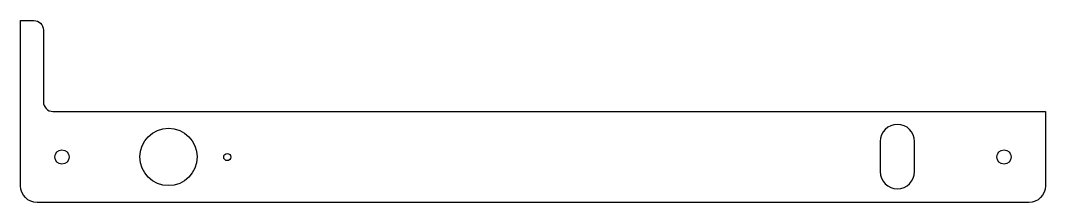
# Model space of a CAD drawing. Header units: millimetres. Extents: x -99 to 115, y -11 to 27.
import ezdxf

# ---------------------------------------------------------------- set-up
doc = ezdxf.new("R2010")
doc.units = ezdxf.units.MM
doc.header["$MEASUREMENT"] = 0
doc.layers.get('0').update_dxf_attribs({"lineweight": 0})

msp = doc.modelspace()

# ---------------------------------------------------------------- linework, layer by layer
at = {"color": 7, "lineweight": 25}
for centre, radius in [((-68.09, -1.23), 6), ((-90.37, -1.23), 1.5), ((106.6, -1.23), 1.5), ((-55.81, -1.25), 0.75)]:
    msp.add_circle(centre, radius, dxfattribs=at)
for points, knots in [([(-94.25, 25.35), (-94.25, 26.46), (-95.15, 27.35), (-96.25, 27.35), (-96.25, 27.35), (-99.04, 27.35), (-99.04, 27.35), (-99.04, 27.35), (-99.04, -7.27), (-99.04, -7.27), (-99.04, -9.21), (-97.48, -10.77), (-95.54, -10.77), (-95.54, -10.77), (111.77, -10.77), (111.77, -10.77), (113.7, -10.77), (115.27, -9.21), (115.27, -7.27), (115.27, -7.27), (115.27, 8.3), (115.27, 8.3), (115.27, 8.3), (-92.25, 8.3), (-92.25, 8.3), (-93.36, 8.3), (-94.25, 9.2), (-94.25, 10.3), (-94.25, 10.3), (-94.25, 25.35), (-94.25, 25.35)], [0, 0, 0, 0, 1, 1, 1, 2, 2, 2, 3, 3, 3, 4, 4, 4, 5, 5, 5, 6, 6, 6, 7, 7, 7, 8, 8, 8, 9, 9, 9, 10, 10, 10, 10]), ([(80.73, -4.3), (80.73, -4.3), (80.73, 2.01), (80.73, 2.01), (80.73, 3.98), (82.34, 5.59), (84.31, 5.59), (86.29, 5.59), (87.89, 3.98), (87.89, 2.01), (87.89, 2.01), (87.89, -4.3), (87.89, -4.3), (87.89, -6.28), (86.29, -7.88), (84.31, -7.88), (82.34, -7.88), (80.73, -6.28), (80.73, -4.3)], [0, 0, 0, 0, 1, 1, 1, 2, 2, 2, 3, 3, 3, 4, 4, 4, 5, 5, 5, 6, 6, 6, 6])]:
    msp.add_open_spline(points, degree=3, knots=knots, dxfattribs=at)

doc.saveas('drawing.dxf')
